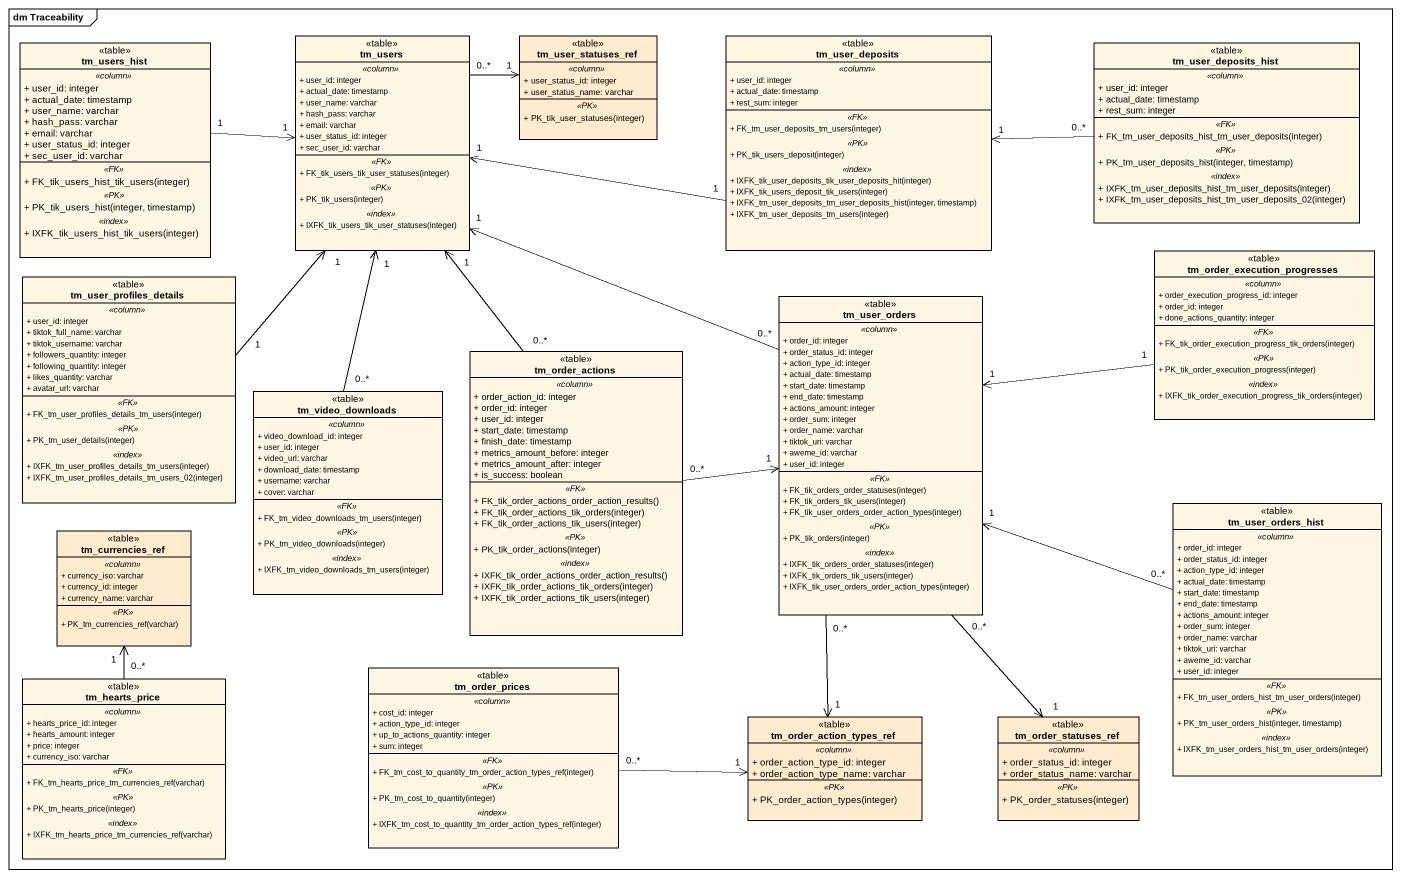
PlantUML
@startuml
mainframe dm Traceability
hide circle
hide empty members
skinparam classAttributeIconSize 0
class tm_users_hist <<table>> {
  .. <<column>> ..
  + user_id: integer
  + actual_date: timestamp
  + user_name: varchar
  + hash_pass: varchar
  + email: varchar
  + user_status_id: integer
  + sec_user_id: varchar
  .. <<FK>> ..
  + FK_tik_users_hist_tik_users(integer)
  .. <<PK>> ..
  + PK_tik_users_hist(integer, timestamp)
  .. <<index>> ..
  + IXFK_tik_users_hist_tik_users(integer)
}
class tm_users <<table>> {
  .. <<column>> ..
  + user_id: integer
  + actual_date: timestamp
  + user_name: varchar
  + hash_pass: varchar
  + email: varchar
  + user_status_id: integer
  + sec_user_id: varchar
  .. <<FK>> ..
  + FK_tik_users_tik_user_statuses(integer)
  .. <<PK>> ..
  + PK_tik_users(integer)
  .. <<index>> ..
  + IXFK_tik_users_tik_user_statuses(integer)
}
class tm_user_statuses_ref <<table>> #FFEBCD {
  .. <<column>> ..
  + user_status_id: integer
  + user_status_name: varchar
  .. <<PK>> ..
  + PK_tik_user_statuses(integer)
}
class tm_user_deposits <<table>> {
  .. <<column>> ..
  + user_id: integer
  + actual_date: timestamp
  + rest_sum: integer
  .. <<FK>> ..
  + FK_tm_user_deposits_tm_users(integer)
  .. <<PK>> ..
  + PK_tik_users_deposit(integer)
  .. <<index>> ..
  + IXFK_tik_user_deposits_tik_user_deposits_hit(integer)
  + IXFK_tik_users_deposit_tik_users(integer)
  + IXFK_tm_user_deposits_tm_user_deposits_hist(integer, timestamp)
  + IXFK_tm_user_deposits_tm_users(integer)
}
class tm_user_deposits_hist <<table>> {
  .. <<column>> ..
  + user_id: integer
  + actual_date: timestamp
  + rest_sum: integer
  .. <<FK>> ..
  + FK_tm_user_deposits_hist_tm_user_deposits(integer)
  .. <<PK>> ..
  + PK_tm_user_deposits_hist(integer, timestamp)
  .. <<index>> ..
  + IXFK_tm_user_deposits_hist_tm_user_deposits(integer)
  + IXFK_tm_user_deposits_hist_tm_user_deposits_02(integer)
}
class tm_user_profiles_details <<table>> {
  .. <<column>> ..
  + user_id: integer
  + tiktok_full_name: varchar
  + tiktok_username: varchar
  + followers_quantity: integer
  + following_quantity: integer
  + likes_quantity: varchar
  + avatar_url: varchar
  .. <<FK>> ..
  + FK_tm_user_profiles_details_tm_users(integer)
  .. <<PK>> ..
  + PK_tm_user_details(integer)
  .. <<index>> ..
  + IXFK_tm_user_profiles_details_tm_users(integer)
  + IXFK_tm_user_profiles_details_tm_users_02(integer)
}
class "tm_order_execution_progresses" as tm_order_execution <<table>> {
  .. <<column>> ..
  + order_execution_progress_id: integer
  + order_id: integer
  + done_actions_quantity: integer
  .. <<FK>> ..
  + FK_tik_order_execution_progress_tik_orders(integer)
  .. <<PK>> ..
  + PK_tik_order_execution_progress(integer)
  .. <<index>> ..
  + IXFK_tik_order_execution_progress_tik_orders(integer)
}
class tm_user_orders <<table>> {
  .. <<column>> ..
  + order_id: integer
  + order_status_id: integer
  + action_type_id: integer
  + actual_date: timestamp
  + start_date: timestamp
  + end_date: timestamp
  + actions_amount: integer
  + order_sum: integer
  + order_name: varchar
  + tiktok_uri: varchar
  + aweme_id: varchar
  + user_id: integer
  .. <<FK>> ..
  + FK_tik_orders_order_statuses(integer)
  + FK_tik_orders_tik_users(integer)
  + FK_tik_user_orders_order_action_types(integer)
  .. <<PK>> ..
  + PK_tik_orders(integer)
  .. <<index>> ..
  + IXFK_tik_orders_order_statuses(integer)
  + IXFK_tik_orders_tik_users(integer)
  + IXFK_tik_user_orders_order_action_types(integer)
}
class tm_order_actions <<table>> {
  .. <<column>> ..
  + order_action_id: integer
  + order_id: integer
  + user_id: integer
  + start_date: timestamp
  + finish_date: timestamp
  + metrics_amount_before: integer
  + metrics_amount_after: integer
  + is_success: boolean
  .. <<FK>> ..
  + FK_tik_order_actions_order_action_results()
  + FK_tik_order_actions_tik_orders(integer)
  + FK_tik_order_actions_tik_users(integer)
  .. <<PK>> ..
  + PK_tik_order_actions(integer)
  .. <<index>> ..
  + IXFK_tik_order_actions_order_action_results()
  + IXFK_tik_order_actions_tik_orders(integer)
  + IXFK_tik_order_actions_tik_users(integer)
}
class tm_video_downloads <<table>> {
  .. <<column>> ..
  + video_download_id: integer
  + user_id: integer
  + video_url: varchar
  + download_date: timestamp
  + username: varchar
  + cover: varchar
  .. <<FK>> ..
  + FK_tm_video_downloads_tm_users(integer)
  .. <<PK>> ..
  + PK_tm_video_downloads(integer)
  .. <<index>> ..
  + IXFK_tm_video_downloads_tm_users(integer)
}
class tm_user_orders_hist <<table>> {
  .. <<column>> ..
  + order_id: integer
  + order_status_id: integer
  + action_type_id: integer
  + actual_date: timestamp
  + start_date: timestamp
  + end_date: timestamp
  + actions_amount: integer
  + order_sum: integer
  + order_name: varchar
  + tiktok_uri: varchar
  + aweme_id: varchar
  + user_id: integer
  .. <<FK>> ..
  + FK_tm_user_orders_hist_tm_user_orders(integer)
  .. <<PK>> ..
  + PK_tm_user_orders_hist(integer, timestamp)
  .. <<index>> ..
  + IXFK_tm_user_orders_hist_tm_user_orders(integer)
}
class tm_currencies_ref <<table>> #FFEBCD {
  .. <<column>> ..
  + currency_iso: varchar
  + currency_id: integer
  + currency_name: varchar
  .. <<PK>> ..
  + PK_tm_currencies_ref(varchar)
}
class tm_hearts_price <<table>> {
  .. <<column>> ..
  + hearts_price_id: integer
  + hearts_amount: integer
  + price: integer
  + currency_iso: varchar
  .. <<FK>> ..
  + FK_tm_hearts_price_tm_currencies_ref(varchar)
  .. <<PK>> ..
  + PK_tm_hearts_price(integer)
  .. <<index>> ..
  + IXFK_tm_hearts_price_tm_currencies_ref(varchar)
}
class tm_order_prices <<table>> {
  .. <<column>> ..
  + cost_id: integer
  + action_type_id: integer
  + up_to_actions_quantity: integer
  + sum: integer
  .. <<FK>> ..
  + FK_tm_cost_to_quantity_tm_order_action_types_ref(integer)
  .. <<PK>> ..
  + PK_tm_cost_to_quantity(integer)
  .. <<index>> ..
  + IXFK_tm_cost_to_quantity_tm_order_action_types_ref(integer)
}
class tm_order_action_types_ref <<table>> #FFEBCD {
  .. <<column>> ..
  + order_action_type_id: integer
  + order_action_type_name: varchar
  .. <<PK>> ..
  + PK_order_action_types(integer)
}
class tm_order_statuses_ref <<table>> #FFEBCD {
  .. <<column>> ..
  + order_status_id: integer
  + order_status_name: varchar
  .. <<PK>> ..
  + PK_order_statuses(integer)
}
tm_users_hist "1" -right-> "1" tm_users
tm_users "0..*" -right-> "1" tm_user_statuses_ref
tm_user_deposits "1" -left-> "1" tm_users
tm_user_deposits_hist "0..*" -left-> "1" tm_user_deposits
tm_user_profiles_details "1" -up-> "1" tm_users
tm_order_execution "1" -left-> "1" tm_user_orders
tm_user_orders "0..*" -up-> "1" tm_users
tm_user_orders "0..*" --> "1" tm_order_action_types_ref
tm_user_orders "0..*" --> "1" tm_order_statuses_ref
tm_order_actions "0..*" -up-> "1" tm_users
tm_order_actions "0..*" -right-> "1" tm_user_orders
tm_video_downloads "0..*" -up-> "1" tm_users
tm_user_orders_hist "0..*" -left-> "1" tm_user_orders
tm_hearts_price "0..*" -up-> "1" tm_currencies_ref
tm_order_prices "0..*" -right-> "1" tm_order_action_types_ref
@enduml
